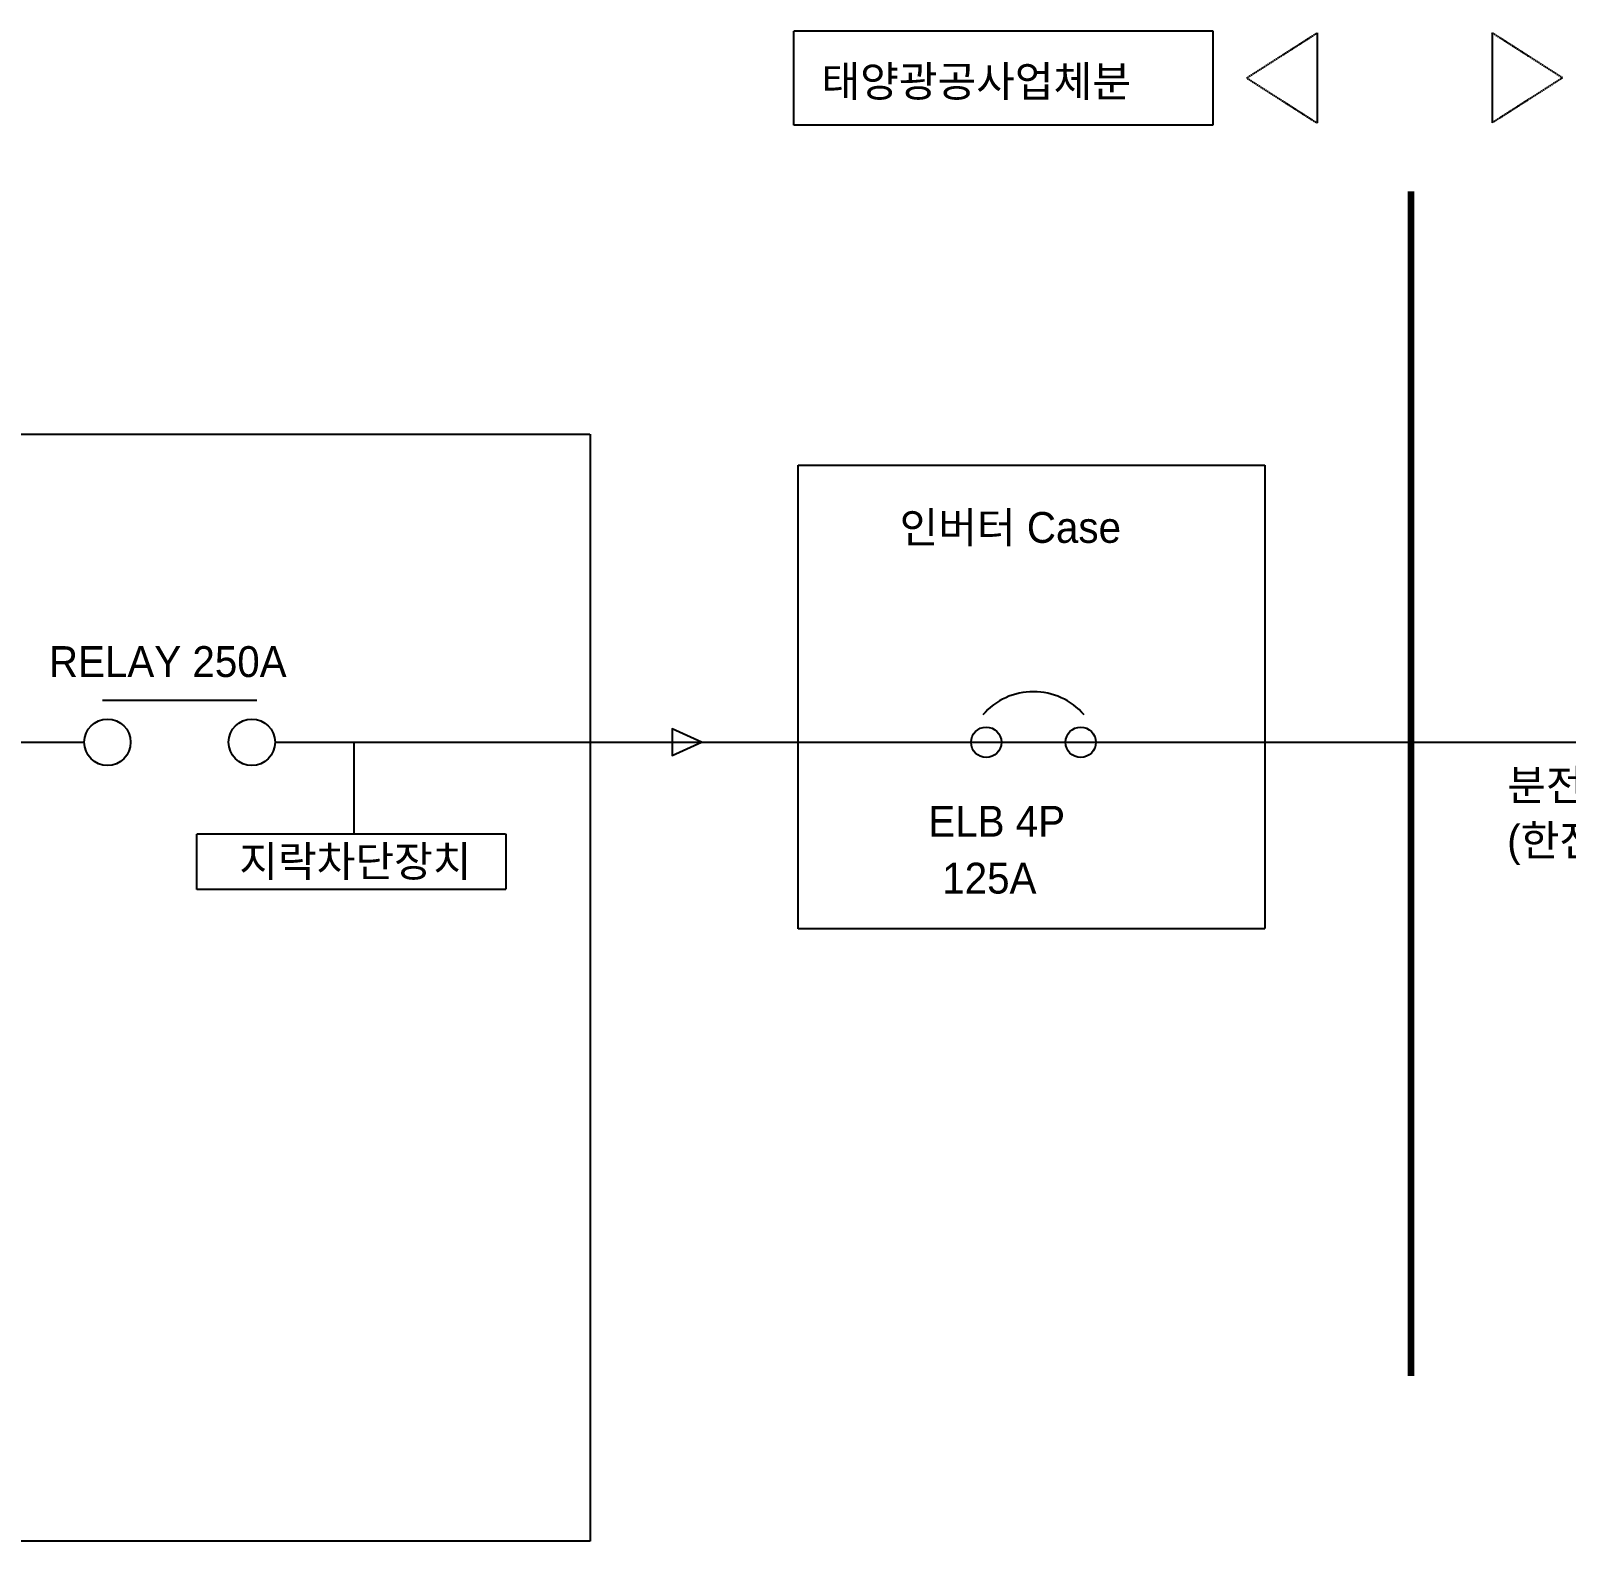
# Model space of a CAD drawing. Header units: millimetres. Extents: x 37541 to 999880, y 4425 to 1416340.
# Drawn here: x 381485 to 416341, y 1351834 to 1386123 of the extents above; entities that cross this region are included whole.
import ezdxf
from ezdxf.enums import TextEntityAlignment as Align

# ---------------------------------------------------------------- set-up
doc = ezdxf.new("R2010")
doc.units = ezdxf.units.MM
doc.header["$LTSCALE"] = 150
doc.linetypes.add('DASHED', pattern=[0.75, 0.5, -0.25])
doc.linetypes.add('DASHEDX2', pattern=[1.5, 1, -0.5])
for name, color, linetype in [('-----20 General Symbol', 3, 'Continuous'), ('-----30 Text', 2, 'Continuous'), ('1', 1, 'Continuous'), ('4', 4, 'Continuous')]:
    doc.layers.add(name, color=color, linetype=linetype)
doc.styles.add('ELEC', font='')
doc.styles.get('ELEC').set_extended_font_data('Dotum')

msp = doc.modelspace()

# ---------------------------------------------------------------- linework, layer by layer
at = {"layer": '-----20 General Symbol'}
msp.add_line((383111.369, 1370927.778), (386619.361, 1370927.778), dxfattribs=at)
for centre, radius in [((383226.15, 1369970.918, -248.931), 526.89), ((386504.58, 1369970.918, -248.931), 526.89), ((403174.033, 1369970.915, 124.409), 344.786), ((405319.366, 1369970.915, 124.409), 344.786)]:
    msp.add_circle(centre, radius, dxfattribs=at)
at = {"layer": '-----20 General Symbol', "linetype": 'Continuous'}
msp.add_arc((404246.699, 1369596.216), 1522.855, 41.0880363, 138.9119637, dxfattribs=at)
at = {"layer": '1', "linetype": 'DASHEDX2', "ltscale": 0.1}
for p, q in [((409086.818, 1385050.923), (410683.033, 1386072.268)), ((410683.033, 1386072.268), (410683.033, 1384029.578)), ((414657.782, 1386072.268), (414657.782, 1384029.578)), ((416253.996, 1385050.923), (414657.782, 1386072.268)), ((409086.818, 1385050.923), (410683.033, 1384029.578)), ((416253.996, 1385050.923), (414657.782, 1384029.578))]:
    msp.add_line(p, q, dxfattribs=at)
for points, elevation in [([(398808.752, 1386122.673), (408315.357, 1386122.673), (408315.357, 1383979.174), (398808.752, 1383979.174)], -54.059), ([(340362.507, 1376963.69), (394185.787, 1376963.69), (394185.787, 1351834.316), (340362.507, 1351834.316)], 80.734), ([(398905.12, 1376264.412), (409494.477, 1376264.412), (409494.477, 1365738.573), (398905.12, 1365738.573)], 128.777), ([(385253.127, 1367892.578), (392271.094, 1367892.578), (392271.094, 1366631.702), (385253.127, 1366631.702)], -54.059)]:
    msp.add_lwpolyline(points, close=True, dxfattribs=dict(at, elevation=elevation))
at = {"layer": '1', "linetype": 'DASHED', "ltscale": 25, "const_width": 150}
msp.add_lwpolyline([(412815.38, 1382474.348), (412815.38, 1355585.119)], dxfattribs=at)
at = {"layer": '4'}
for points, elevation in [([(396709.001, 1369970.915), (396045.646, 1370272.519), (396045.646, 1369669.312), (396709.001, 1369970.915)], -124.409), ([(379354.839, 1369970.918), (382699.26, 1369970.918)], 124.409), ([(387031.47, 1369970.915), (425718.411, 1369970.915)], 124.409), ([(388818.527, 1369970.918), (388818.527, 1367892.578)], -54.059)]:
    msp.add_lwpolyline(points, dxfattribs=dict(at, elevation=elevation))

# ---------------------------------------------------------------- texts
at = {"layer": '-----30 Text', "style": 'ELEC'}
for s, p in [('태양광공사업체분', (399433.181, 1384624.049, 8.202)), ('인버터 Case', (401206.4, 1374497.421, 4.367)), ('RELAY 250A', (381897.761, 1371452.675)), ('분전반 분기회로', (414999.654, 1368649.509)), ('ELB 4P', (401859.086, 1367827.818, 4.367)), ('(한전계통연계)', (414999.654, 1367395.342)), ('125A', (402175.783, 1366536.785, 4.367))]:
    msp.add_text(s, height=700, dxfattribs=at).set_placement(p)
msp.add_text('지락차단장치', height=700, dxfattribs=at).set_placement((388853.534, 1366919.9, -54.059), align=Align.CENTER)

doc.saveas('drawing.dxf')
